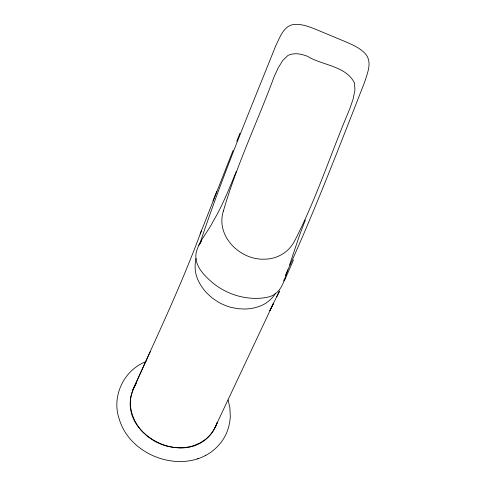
<?xml version="1.0" encoding="UTF-8"?>
<svg xmlns="http://www.w3.org/2000/svg" width="486" height="486" viewBox="0 0 486 486"><rect width="100%" height="100%" fill="white"/><g stroke="black" fill="none" stroke-linecap="round" stroke-linejoin="round"><path stroke-width="0.73" d="M283.867 281.048L284.255 278.891M196.107 258.4C194.133 266.364 195.056 274.894 199.029 282.105A46.055 39.767 25.5 0 0 206.951 293.21L212.133 297.93L217.983 301.909A46.055 39.767 25.5 0 0 231.069 307.371L237.97 308.713L244.889 309.041A46.055 39.767 25.5 0 0 258.139 306.769C265.423 304.552 271.65 299.68 275.611 293.173M217.315 422.346C196.897 477.398 106.015 433.779 136.305 383.405M199.679 244.227C222.047 176.868 249.537 111.312 275.89 45.441C279.924 37.471 283.453 26.074 293.653 24.47C301.442 23.674 308.944 26.633 316.046 29.446L346.712 42.239C353.753 45.326 361.153 48.618 366.128 54.711C372.294 63.052 367.137 73.769 364.53 82.432C339.1 147.088 314.339 212.121 285.391 275.313M289.522 265.083L299.576 235.163L305.372 219.945M150.356 351.445L132.799 390.033L131.068 395.944A46.055 39.767 25.5 0 0 130.807 408.459L132.283 414.752L134.829 420.864A46.055 39.767 25.5 0 0 142.75 431.969L147.932 436.689L153.783 440.674A46.055 39.767 25.5 0 0 166.868 446.13L173.769 447.472L180.695 447.806A46.055 39.767 25.5 0 0 193.938 445.528L199.928 442.977L205.274 439.532A46.055 39.767 25.5 0 0 213.621 430.389L273.503 303.24L269.839 310.566L279.59 291.011L276.692 296.806M217.212 422.601L215.146 427.723M287.912 269.748C284.705 278.411 282.876 288.684 274.651 294.2C270.86 297.025 266.024 297.632 261.468 298.131C243.857 299.668 225.887 293.848 212.339 282.542C203.786 275.112 193.95 265.307 196.131 252.872C198.853 241.184 207.777 232.126 213.026 221.537C222.521 205.651 229.289 188.368 236.36 171.321M200.153 234.088L233.061 150.453M201.386 230.826C181.448 285.112 156.425 337.308 132.799 390.033M212.983 201.046L216.805 191.314M236.725 141.317L239.969 133.146M293.495 259.864L284.474 280.629M134.069 387.239L135.284 385.1M198.659 245.491L201.435 241.244M146.025 361.645C123.681 369.98 111.233 396.776 119.319 419.297L119.465 419.795C132.471 461.949 197.352 478.576 223.256 439.277C227.612 432.376 229.951 424.418 230.291 416.277L229.848 407.59L228.116 399.972M197.638 458.814L198.106 458.62M205.238 455.589L205.76 455.364M223.402 210.991C215.347 236.093 240.139 260.35 264.663 259.178C277.214 259.147 289.091 252.058 294.698 240.74C316.593 198.337 331.13 152.58 349.805 108.755L353.073 99.156L354.895 90.493L354.567 83.142C346.081 65.725 322.072 65.446 307.316 56.218C301.156 53.897 294.255 52.47 288.034 55.386L282.791 60.404L278.186 67.906L273.983 77.116C257.452 121.822 236.609 165.1 223.402 210.991"/></g></svg>
